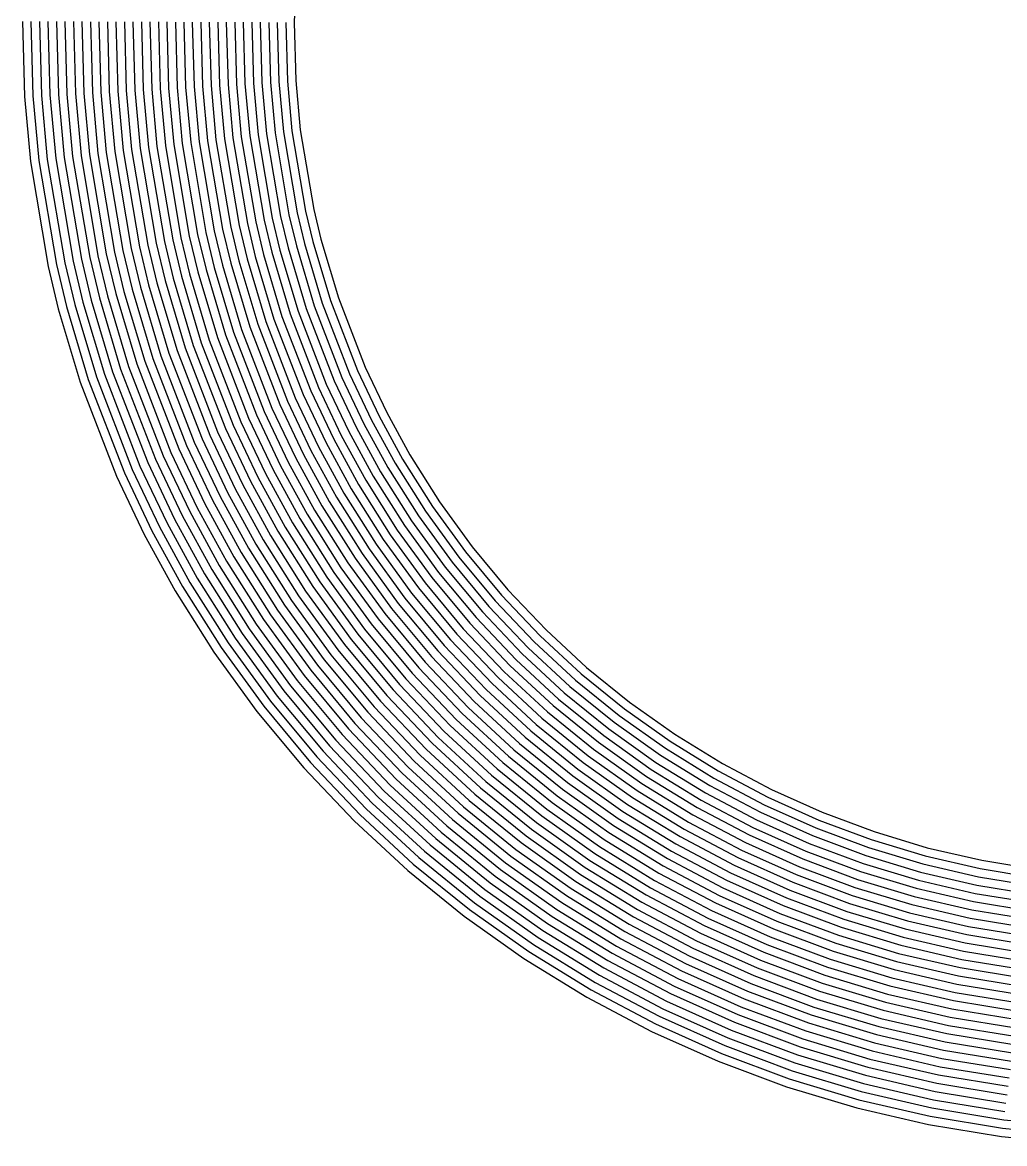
# Model space of a CAD drawing. Header units: metres. Extents: x -19 to 19, y -19.6 to 19.6.
# Drawn here: x 6.016 to 9.486, y -19.626 to -15.663 of the extents above; entities that cross this region are included whole.
import ezdxf

# ---------------------------------------------------------------- set-up
doc = ezdxf.new("R2010")
doc.units = ezdxf.units.M

msp = doc.modelspace()

# ---------------------------------------------------------------- linework, layer by layer
for p, q in [((6.98206, -15.495099, -0.185027), (6.976228, -15.662573, -0.20334)), ((6.015775, -15.659071, -0.202925), (6.02305, -15.924287, -0.232346)), ((6.045789, -15.65918, -0.202938), (6.053013, -15.92254, -0.232152)), ((6.075803, -15.65929, -0.202951), (6.082977, -15.920793, -0.231958)), ((6.105817, -15.659399, -0.202964), (6.11294, -15.919046, -0.231764)), ((6.135832, -15.659509, -0.202977), (6.142903, -15.917299, -0.231571)), ((6.165846, -15.659618, -0.20299), (6.172866, -15.915553, -0.231377)), ((6.19586, -15.659727, -0.203003), (6.20283, -15.913806, -0.231183)), ((6.225874, -15.659837, -0.203015), (6.232793, -15.912059, -0.23099)), ((6.255888, -15.659946, -0.203028), (6.262756, -15.910312, -0.230796)), ((6.285902, -15.660056, -0.203041), (6.292719, -15.908565, -0.230602)), ((6.315916, -15.660165, -0.203054), (6.322683, -15.906818, -0.230409)), ((6.345931, -15.660275, -0.203067), (6.352646, -15.905071, -0.230215)), ((6.375945, -15.660384, -0.20308), (6.382609, -15.903325, -0.230021)), ((6.405959, -15.660494, -0.203093), (6.412572, -15.901578, -0.229827)), ((6.435973, -15.660603, -0.203106), (6.442535, -15.899831, -0.229634)), ((6.465987, -15.660713, -0.203119), (6.472499, -15.898084, -0.22944)), ((6.496001, -15.660822, -0.203132), (6.502462, -15.896337, -0.229246)), ((6.526016, -15.660931, -0.203145), (6.532425, -15.89459, -0.229053)), ((6.55603, -15.661041, -0.203158), (6.562388, -15.892843, -0.228859)), ((6.586044, -15.66115, -0.203171), (6.592352, -15.891097, -0.228665)), ((6.616058, -15.66126, -0.203184), (6.622315, -15.88935, -0.228472)), ((6.646072, -15.661369, -0.203197), (6.652278, -15.887603, -0.228278)), ((6.676086, -15.661479, -0.20321), (6.682241, -15.885856, -0.228084)), ((6.7061, -15.661588, -0.203223), (6.712204, -15.884109, -0.22789)), ((6.736115, -15.661698, -0.203236), (6.742168, -15.882362, -0.227697)), ((6.766129, -15.661807, -0.203249), (6.772131, -15.880615, -0.227503)), ((6.796143, -15.661917, -0.203262), (6.802094, -15.878869, -0.227309)), ((6.826157, -15.662026, -0.203275), (6.832057, -15.877122, -0.227116)), ((6.856171, -15.662135, -0.203288), (6.862021, -15.875375, -0.226922)), ((6.886185, -15.662245, -0.203301), (6.891984, -15.873628, -0.226728)), ((6.916199, -15.662354, -0.203314), (6.921947, -15.871881, -0.226535)), ((6.946214, -15.662464, -0.203327), (6.95191, -15.870134, -0.226341)), ((6.976228, -15.662573, -0.20334), (6.981874, -15.868387, -0.226147)), ((6.592352, -15.891097, -0.228665), (6.610174, -16.087524, -0.250748)), ((6.622315, -15.88935, -0.228472), (6.639979, -16.084036, -0.250356)), ((6.652278, -15.887603, -0.228278), (6.669785, -16.080549, -0.249964)), ((6.682241, -15.885856, -0.228084), (6.69959, -16.077062, -0.249572)), ((6.712204, -15.884109, -0.22789), (6.729395, -16.073575, -0.249181)), ((6.742168, -15.882362, -0.227697), (6.759201, -16.070088, -0.248789)), ((6.772131, -15.880615, -0.227503), (6.789006, -16.066601, -0.248397)), ((6.802094, -15.878869, -0.227309), (6.818811, -16.063113, -0.248005)), ((6.832057, -15.877122, -0.227116), (6.848617, -16.059626, -0.247614)), ((6.862021, -15.875375, -0.226922), (6.878422, -16.056139, -0.247222)), ((6.891984, -15.873628, -0.226728), (6.908227, -16.052652, -0.24683)), ((6.921947, -15.871881, -0.226535), (6.938032, -16.049165, -0.246438)), ((6.95191, -15.870134, -0.226341), (6.967838, -16.045678, -0.246047)), ((6.981874, -15.868387, -0.226147), (6.997643, -16.04219, -0.245655)), ((6.02305, -15.924287, -0.232346), (6.043874, -16.15378, -0.258191)), ((6.053013, -15.92254, -0.232152), (6.073679, -16.150293, -0.257799)), ((6.082977, -15.920793, -0.231958), (6.103484, -16.146806, -0.257408)), ((6.11294, -15.919046, -0.231764), (6.133289, -16.143318, -0.257016)), ((6.142903, -15.917299, -0.231571), (6.163095, -16.139831, -0.256624)), ((6.172866, -15.915553, -0.231377), (6.1929, -16.136344, -0.256232)), ((6.20283, -15.913806, -0.231183), (6.222705, -16.132857, -0.255841)), ((6.232793, -15.912059, -0.23099), (6.252511, -16.12937, -0.255449)), ((6.262756, -15.910312, -0.230796), (6.282316, -16.125883, -0.255057)), ((6.292719, -15.908565, -0.230602), (6.312121, -16.122395, -0.254665)), ((6.322683, -15.906818, -0.230409), (6.341927, -16.118908, -0.254274)), ((6.352646, -15.905071, -0.230215), (6.371732, -16.115421, -0.253882)), ((6.382609, -15.903325, -0.230021), (6.401537, -16.111934, -0.25349)), ((6.412572, -15.901578, -0.229827), (6.431342, -16.108447, -0.253098)), ((6.442535, -15.899831, -0.229634), (6.461148, -16.10496, -0.252707)), ((6.472499, -15.898084, -0.22944), (6.490953, -16.101472, -0.252315)), ((6.502462, -15.896337, -0.229246), (6.520758, -16.097985, -0.251923)), ((6.532425, -15.89459, -0.229053), (6.550564, -16.094498, -0.251531)), ((6.562388, -15.892843, -0.228859), (6.580369, -16.091011, -0.25114)), ((6.938032, -16.049165, -0.246438), (6.986613, -16.336064, -0.279038)), ((6.967838, -16.045678, -0.246047), (7.015942, -16.329764, -0.278314)), ((6.997643, -16.04219, -0.245655), (7.045271, -16.323465, -0.27759)), ((6.610174, -16.087524, -0.250748), (6.663996, -16.40536, -0.287004)), ((6.639979, -16.084036, -0.250356), (6.693325, -16.399061, -0.28628)), ((6.669785, -16.080549, -0.249964), (6.722654, -16.392761, -0.285556)), ((6.69959, -16.077062, -0.249572), (6.751983, -16.386461, -0.284832)), ((6.729395, -16.073575, -0.249181), (6.781311, -16.380162, -0.284107)), ((6.759201, -16.070088, -0.248789), (6.81064, -16.373862, -0.283383)), ((6.789006, -16.066601, -0.248397), (6.839969, -16.367562, -0.282659)), ((6.818811, -16.063113, -0.248005), (6.869298, -16.361263, -0.281935)), ((6.848617, -16.059626, -0.247614), (6.898627, -16.354963, -0.281211)), ((6.878422, -16.056139, -0.247222), (6.927956, -16.348663, -0.280486)), ((6.908227, -16.052652, -0.24683), (6.957284, -16.342364, -0.279762)), ((6.252511, -16.12937, -0.255449), (6.31205, -16.480956, -0.295695)), ((6.282316, -16.125883, -0.255057), (6.341379, -16.474656, -0.294971)), ((6.312121, -16.122395, -0.254665), (6.370708, -16.468357, -0.294246)), ((6.341927, -16.118908, -0.254274), (6.400036, -16.462057, -0.293522)), ((6.371732, -16.115421, -0.253882), (6.429365, -16.455757, -0.292798)), ((6.401537, -16.111934, -0.25349), (6.458694, -16.449458, -0.292074)), ((6.431342, -16.108447, -0.253098), (6.488023, -16.443158, -0.29135)), ((6.461148, -16.10496, -0.252707), (6.517352, -16.436858, -0.290625)), ((6.490953, -16.101472, -0.252315), (6.546681, -16.430559, -0.289901)), ((6.520758, -16.097985, -0.251923), (6.576009, -16.424259, -0.289177)), ((6.550564, -16.094498, -0.251531), (6.605338, -16.41796, -0.288453)), ((6.580369, -16.091011, -0.25114), (6.634667, -16.41166, -0.287729)), ((6.043874, -16.15378, -0.258191), (6.106748, -16.525054, -0.300764)), ((6.073679, -16.150293, -0.257799), (6.136077, -16.518754, -0.30004)), ((6.103484, -16.146806, -0.257408), (6.165406, -16.512454, -0.299316)), ((6.133289, -16.143318, -0.257016), (6.194735, -16.506155, -0.298592)), ((6.163095, -16.139831, -0.256624), (6.224063, -16.499855, -0.297867)), ((6.1929, -16.136344, -0.256232), (6.253392, -16.493555, -0.297143)), ((6.222705, -16.132857, -0.255841), (6.282721, -16.487256, -0.296419)), ((7.045271, -16.323465, -0.27759), (7.070521, -16.428809, -0.289688)), ((6.839969, -16.367562, -0.282659), (6.86754, -16.482582, -0.295921)), ((6.869298, -16.361263, -0.281935), (6.896537, -16.4749, -0.295031)), ((6.898627, -16.354963, -0.281211), (6.925534, -16.467218, -0.29414)), ((6.927956, -16.348663, -0.280486), (6.954532, -16.459536, -0.29325)), ((6.957284, -16.342364, -0.279762), (6.983529, -16.451854, -0.292359)), ((6.986613, -16.336064, -0.279038), (7.012526, -16.444173, -0.291469)), ((7.015942, -16.329764, -0.278314), (7.041524, -16.436491, -0.290579)), ((6.663996, -16.40536, -0.287004), (6.693556, -16.528673, -0.301263)), ((6.693325, -16.399061, -0.28628), (6.722553, -16.520991, -0.300373)), ((6.722654, -16.392761, -0.285556), (6.75155, -16.513309, -0.299483)), ((6.751983, -16.386461, -0.284832), (6.780548, -16.505627, -0.298592)), ((6.781311, -16.380162, -0.284107), (6.809545, -16.497945, -0.297702)), ((6.81064, -16.373862, -0.283383), (6.838542, -16.490264, -0.296811)), ((6.488023, -16.443158, -0.29135), (6.519572, -16.574764, -0.306606)), ((6.517352, -16.436858, -0.290625), (6.548569, -16.567082, -0.305716)), ((6.546681, -16.430559, -0.289901), (6.577566, -16.5594, -0.304825)), ((6.576009, -16.424259, -0.289177), (6.606564, -16.551718, -0.303935)), ((6.605338, -16.41796, -0.288453), (6.635561, -16.544036, -0.303044)), ((6.634667, -16.41166, -0.287729), (6.664558, -16.536354, -0.302154)), ((7.012526, -16.444173, -0.291469), (7.075309, -16.6551, -0.315963)), ((7.041524, -16.436491, -0.290579), (7.103822, -16.645794, -0.314869)), ((7.070521, -16.428809, -0.289688), (7.132336, -16.636488, -0.313775)), ((6.31205, -16.480956, -0.295695), (6.345588, -16.620855, -0.311948)), ((6.341379, -16.474656, -0.294971), (6.374585, -16.613173, -0.311058)), ((6.370708, -16.468357, -0.294246), (6.403582, -16.605491, -0.310168)), ((6.400036, -16.462057, -0.293522), (6.43258, -16.597809, -0.309277)), ((6.429365, -16.455757, -0.292798), (6.461577, -16.590127, -0.308387)), ((6.458694, -16.449458, -0.292074), (6.490574, -16.582445, -0.307496)), ((6.86754, -16.482582, -0.295921), (6.932741, -16.701629, -0.321432)), ((6.896537, -16.4749, -0.295031), (6.961255, -16.692323, -0.320338)), ((6.925534, -16.467218, -0.29414), (6.989768, -16.683017, -0.319244)), ((6.954532, -16.459536, -0.29325), (7.018282, -16.673711, -0.31815)), ((6.983529, -16.451854, -0.292359), (7.046795, -16.664406, -0.317056)), ((6.106748, -16.525054, -0.300764), (6.142606, -16.674627, -0.318181)), ((6.136077, -16.518754, -0.30004), (6.171604, -16.666946, -0.317291)), ((6.165406, -16.512454, -0.299316), (6.200601, -16.659264, -0.3164)), ((6.194735, -16.506155, -0.298592), (6.229598, -16.651582, -0.31551)), ((6.224063, -16.499855, -0.297867), (6.258596, -16.6439, -0.31462)), ((6.253392, -16.493555, -0.297143), (6.287593, -16.636218, -0.313729)), ((6.282721, -16.487256, -0.296419), (6.31659, -16.628536, -0.312839)), ((6.722553, -16.520991, -0.300373), (6.790174, -16.748158, -0.3269)), ((6.75155, -16.513309, -0.299483), (6.818687, -16.738852, -0.325807)), ((6.780548, -16.505627, -0.298592), (6.847201, -16.729546, -0.324713)), ((6.809545, -16.497945, -0.297702), (6.875714, -16.72024, -0.323619)), ((6.838542, -16.490264, -0.296811), (6.904228, -16.710935, -0.322525)), ((6.577566, -16.5594, -0.304825), (6.647607, -16.794687, -0.332369)), ((6.606564, -16.551718, -0.303935), (6.67612, -16.785381, -0.331275)), ((6.635561, -16.544036, -0.303044), (6.704634, -16.776075, -0.330182)), ((6.664558, -16.536354, -0.302154), (6.733147, -16.766769, -0.329088)), ((6.693556, -16.528673, -0.301263), (6.761661, -16.757463, -0.327994)), ((6.43258, -16.597809, -0.309277), (6.505039, -16.841215, -0.337838)), ((6.461577, -16.590127, -0.308387), (6.533553, -16.83191, -0.336744)), ((6.490574, -16.582445, -0.307496), (6.562066, -16.822604, -0.335651)), ((6.519572, -16.574764, -0.306606), (6.59058, -16.813298, -0.334557)), ((6.548569, -16.567082, -0.305716), (6.619093, -16.803992, -0.333463)), ((6.258596, -16.6439, -0.31462), (6.333959, -16.89705, -0.344401)), ((6.287593, -16.636218, -0.313729), (6.362472, -16.887744, -0.343307)), ((6.31659, -16.628536, -0.312839), (6.390985, -16.878439, -0.342213)), ((6.345588, -16.620855, -0.311948), (6.419499, -16.869133, -0.341119)), ((6.374585, -16.613173, -0.311058), (6.448012, -16.859827, -0.340026)), ((6.403582, -16.605491, -0.310168), (6.476526, -16.850521, -0.338932)), ((7.132336, -16.636488, -0.313775), (7.226692, -16.880927, -0.342516)), ((6.142606, -16.674627, -0.318181), (6.219905, -16.934273, -0.348776)), ((6.171604, -16.666946, -0.317291), (6.248418, -16.924967, -0.347682)), ((6.200601, -16.659264, -0.3164), (6.276932, -16.915662, -0.346588)), ((6.229598, -16.651582, -0.31551), (6.305445, -16.906356, -0.345495)), ((6.989768, -16.683017, -0.319244), (7.089485, -16.941214, -0.349776)), ((7.018282, -16.673711, -0.31815), (7.116927, -16.929155, -0.348337)), ((7.046795, -16.664406, -0.317056), (7.144368, -16.917096, -0.346893)), ((7.075309, -16.6551, -0.315963), (7.17181, -16.90504, -0.345434)), ((7.103822, -16.645794, -0.314869), (7.199251, -16.892983, -0.343975)), ((6.875714, -16.72024, -0.323619), (6.97972, -16.98945, -0.355532)), ((6.904228, -16.710935, -0.322525), (7.007161, -16.977391, -0.354093)), ((6.932741, -16.701629, -0.321432), (7.034603, -16.965332, -0.352654)), ((6.961255, -16.692323, -0.320338), (7.062044, -16.953273, -0.351215)), ((6.761661, -16.757463, -0.327994), (6.869954, -17.037686, -0.361289)), ((6.790174, -16.748158, -0.3269), (6.897396, -17.025627, -0.35985)), ((6.818687, -16.738852, -0.325807), (6.924837, -17.013568, -0.358411)), ((6.847201, -16.729546, -0.324713), (6.952278, -17.001509, -0.356972)), ((6.647607, -16.794687, -0.332369), (6.760189, -17.085921, -0.367045)), ((6.67612, -16.785381, -0.331275), (6.78763, -17.073862, -0.365606)), ((6.704634, -16.776075, -0.330182), (6.815071, -17.061804, -0.364167)), ((6.733147, -16.766769, -0.329088), (6.842513, -17.049745, -0.362728)), ((6.505039, -16.841215, -0.337838), (6.622982, -17.146216, -0.374241)), ((6.533553, -16.83191, -0.336744), (6.650423, -17.134157, -0.372802)), ((6.562066, -16.822604, -0.335651), (6.677864, -17.122098, -0.371363)), ((6.59058, -16.813298, -0.334557), (6.705306, -17.110039, -0.369924)), ((6.619093, -16.803992, -0.333463), (6.732747, -17.09798, -0.368484)), ((6.390985, -16.878439, -0.342213), (6.513216, -17.194452, -0.379997)), ((6.419499, -16.869133, -0.341119), (6.540657, -17.182393, -0.378558)), ((6.448012, -16.859827, -0.340026), (6.568099, -17.170334, -0.377119)), ((6.476526, -16.850521, -0.338932), (6.59554, -17.158275, -0.37568)), ((7.226692, -16.880927, -0.342516), (7.302851, -17.041281, -0.361577)), ((6.276932, -16.915662, -0.346588), (6.40345, -17.242688, -0.385754)), ((6.305445, -16.906356, -0.345495), (6.430892, -17.230629, -0.384315)), ((6.333959, -16.89705, -0.344401), (6.458333, -17.21857, -0.382876)), ((6.362472, -16.887744, -0.343307), (6.485775, -17.206511, -0.381436)), ((7.144368, -16.917096, -0.346893), (7.222553, -17.081718, -0.366461)), ((7.17181, -16.90504, -0.345434), (7.249319, -17.068239, -0.364833)), ((7.199251, -16.892983, -0.343975), (7.276085, -17.05476, -0.363205)), ((6.219905, -16.934273, -0.348776), (6.348568, -17.266806, -0.388632)), ((6.248418, -16.924967, -0.347682), (6.376009, -17.254747, -0.387193)), ((7.062044, -16.953273, -0.351215), (7.142256, -17.122155, -0.371345)), ((7.089485, -16.941214, -0.349776), (7.169022, -17.108676, -0.369717)), ((7.116927, -16.929155, -0.348337), (7.195788, -17.095197, -0.368089)), ((6.952278, -17.001509, -0.356972), (7.035192, -17.176071, -0.377858)), ((6.97972, -16.98945, -0.355532), (7.061958, -17.162592, -0.37623)), ((7.007161, -16.977391, -0.354093), (7.088724, -17.149113, -0.374601)), ((7.034603, -16.965332, -0.352654), (7.11549, -17.135634, -0.372973)), ((6.869954, -17.037686, -0.361289), (6.954895, -17.216508, -0.382742)), ((6.897396, -17.025627, -0.35985), (6.981661, -17.203029, -0.381114)), ((6.924837, -17.013568, -0.358411), (7.008427, -17.18955, -0.379486)), ((7.302851, -17.041281, -0.361577), (7.384802, -17.190873, -0.379519)), ((6.78763, -17.073862, -0.365606), (6.874597, -17.256945, -0.387626)), ((6.815071, -17.061804, -0.364167), (6.901363, -17.243466, -0.385998)), ((6.842513, -17.049745, -0.362728), (6.928129, -17.229987, -0.38437)), ((7.249319, -17.068239, -0.364833), (7.332972, -17.220932, -0.383186)), ((7.276085, -17.05476, -0.363205), (7.358887, -17.205902, -0.381352)), ((6.705306, -17.110039, -0.369924), (6.7943, -17.297382, -0.39251)), ((6.732747, -17.09798, -0.368484), (6.821066, -17.283903, -0.390882)), ((6.760189, -17.085921, -0.367045), (6.847832, -17.270424, -0.389254)), ((7.169022, -17.108676, -0.369717), (7.255226, -17.266019, -0.388687)), ((7.195788, -17.095197, -0.368089), (7.281141, -17.25099, -0.386853)), ((7.222553, -17.081718, -0.366461), (7.307056, -17.235961, -0.38502)), ((6.59554, -17.158275, -0.37568), (6.687237, -17.351298, -0.399022)), ((6.622982, -17.146216, -0.374241), (6.714002, -17.337819, -0.397394)), ((6.650423, -17.134157, -0.372802), (6.740768, -17.32434, -0.395766)), ((6.677864, -17.122098, -0.371363), (6.767534, -17.310861, -0.394138)), ((7.088724, -17.149113, -0.374601), (7.17748, -17.311107, -0.394188)), ((7.11549, -17.135634, -0.372973), (7.203395, -17.296078, -0.392354)), ((7.142256, -17.122155, -0.371345), (7.22931, -17.281049, -0.390521)), ((6.513216, -17.194452, -0.379997), (6.606939, -17.391735, -0.403906)), ((6.540657, -17.182393, -0.378558), (6.633705, -17.378256, -0.402278)), ((6.568099, -17.170334, -0.377119), (6.660471, -17.364777, -0.40065)), ((7.008427, -17.18955, -0.379486), (7.099734, -17.356195, -0.399689)), ((7.035192, -17.176071, -0.377858), (7.125649, -17.341166, -0.397855)), ((7.061958, -17.162592, -0.37623), (7.151565, -17.326136, -0.396021)), ((7.384802, -17.190873, -0.379519), (7.489735, -17.357283, -0.399645)), ((6.430892, -17.230629, -0.384315), (6.526642, -17.432172, -0.408791)), ((6.458333, -17.21857, -0.382876), (6.553407, -17.418693, -0.407162)), ((6.485775, -17.206511, -0.381436), (6.580173, -17.405214, -0.405534)), ((6.928129, -17.229987, -0.38437), (7.021988, -17.401283, -0.405189)), ((6.954895, -17.216508, -0.382742), (7.047903, -17.386253, -0.403356)), ((6.981661, -17.203029, -0.381114), (7.073819, -17.371224, -0.401522)), ((7.307056, -17.235961, -0.38502), (7.415004, -17.407143, -0.405795)), ((7.332972, -17.220932, -0.383186), (7.439914, -17.390523, -0.403745)), ((7.358887, -17.205902, -0.381352), (7.464825, -17.373903, -0.401695)), ((6.348568, -17.266806, -0.388632), (6.446344, -17.472609, -0.413675)), ((6.376009, -17.254747, -0.387193), (6.47311, -17.45913, -0.412047)), ((6.40345, -17.242688, -0.385754), (6.499876, -17.445651, -0.410419)), ((6.847832, -17.270424, -0.389254), (6.944242, -17.44637, -0.41069)), ((6.874597, -17.256945, -0.387626), (6.970158, -17.431341, -0.408857)), ((6.901363, -17.243466, -0.385998), (6.996073, -17.416312, -0.407023)), ((7.255226, -17.266019, -0.388687), (7.365183, -17.440383, -0.409896)), ((7.281141, -17.25099, -0.386853), (7.390094, -17.423763, -0.407846)), ((6.767534, -17.310861, -0.394138), (6.866497, -17.491458, -0.416191)), ((6.7943, -17.297382, -0.39251), (6.892412, -17.476429, -0.414357)), ((6.821066, -17.283903, -0.390882), (6.918327, -17.461399, -0.412524)), ((7.17748, -17.311107, -0.394188), (7.290452, -17.490243, -0.416046)), ((7.203395, -17.296078, -0.392354), (7.315363, -17.473623, -0.413996)), ((7.22931, -17.281049, -0.390521), (7.340273, -17.457003, -0.411946)), ((6.687237, -17.351298, -0.399022), (6.788751, -17.536546, -0.421692)), ((6.714002, -17.337819, -0.397394), (6.814666, -17.521516, -0.419858)), ((6.740768, -17.32434, -0.395766), (6.840581, -17.506487, -0.418025)), ((7.099734, -17.356195, -0.399689), (7.215721, -17.540103, -0.422196)), ((7.125649, -17.341166, -0.397855), (7.240632, -17.523483, -0.420146)), ((7.151565, -17.326136, -0.396021), (7.265542, -17.506863, -0.418096)), ((7.489735, -17.357283, -0.399645), (7.604881, -17.515905, -0.41903)), ((6.606939, -17.391735, -0.403906), (6.711005, -17.581633, -0.427193)), ((6.633705, -17.378256, -0.402278), (6.73692, -17.566604, -0.425359)), ((6.660471, -17.364777, -0.40065), (6.762835, -17.551575, -0.423525)), ((7.047903, -17.386253, -0.403356), (7.165901, -17.573343, -0.426296)), ((7.073819, -17.371224, -0.401522), (7.190811, -17.556723, -0.424246)), ((7.439914, -17.390523, -0.403745), (7.55735, -17.552292, -0.423564)), ((7.464825, -17.373903, -0.401695), (7.581116, -17.534098, -0.421297)), ((6.526642, -17.432172, -0.408791), (6.633259, -17.626721, -0.432693)), ((6.553407, -17.418693, -0.407162), (6.659174, -17.611692, -0.43086)), ((6.580173, -17.405214, -0.405534), (6.68509, -17.596663, -0.429026)), ((6.970158, -17.431341, -0.408857), (7.09117, -17.623203, -0.432447)), ((6.996073, -17.416312, -0.407023), (7.11608, -17.606583, -0.430397)), ((7.021988, -17.401283, -0.405189), (7.14099, -17.589963, -0.428347)), ((7.390094, -17.423763, -0.407846), (7.509818, -17.588679, -0.428098)), ((7.415004, -17.407143, -0.405795), (7.533584, -17.570485, -0.425831)), ((6.446344, -17.472609, -0.413675), (6.555513, -17.671809, -0.438194)), ((6.47311, -17.45913, -0.412047), (6.581429, -17.65678, -0.436361)), ((6.499876, -17.445651, -0.410419), (6.607344, -17.64175, -0.434527)), ((6.892412, -17.476429, -0.414357), (7.016439, -17.673063, -0.438597)), ((6.918327, -17.461399, -0.412524), (7.041349, -17.656443, -0.436547)), ((6.944242, -17.44637, -0.41069), (7.066259, -17.639823, -0.434497)), ((7.315363, -17.473623, -0.413996), (7.438521, -17.64326, -0.434899)), ((7.340273, -17.457003, -0.411946), (7.462286, -17.625066, -0.432632)), ((7.365183, -17.440383, -0.409896), (7.486052, -17.606873, -0.430365)), ((6.840581, -17.506487, -0.418025), (6.966618, -17.706304, -0.442697)), ((6.866497, -17.491458, -0.416191), (6.991528, -17.689683, -0.440647)), ((7.265542, -17.506863, -0.418096), (7.390989, -17.679647, -0.439432)), ((7.290452, -17.490243, -0.416046), (7.414755, -17.661454, -0.437166)), ((7.604881, -17.515905, -0.41903), (7.731053, -17.667693, -0.437741)), ((6.762835, -17.551575, -0.423525), (6.891887, -17.756164, -0.448848)), ((6.788751, -17.536546, -0.421692), (6.916797, -17.739544, -0.446798)), ((6.814666, -17.521516, -0.419858), (6.941708, -17.722924, -0.444747)), ((7.215721, -17.540103, -0.422196), (7.343457, -17.716035, -0.443966)), ((7.240632, -17.523483, -0.420146), (7.367223, -17.697841, -0.441699)), ((7.55735, -17.552292, -0.423564), (7.686019, -17.707079, -0.442696)), ((7.581116, -17.534098, -0.421297), (7.708536, -17.687386, -0.440218)), ((6.711005, -17.581633, -0.427193), (6.842066, -17.789404, -0.452948)), ((6.73692, -17.566604, -0.425359), (6.866977, -17.772784, -0.450898)), ((7.14099, -17.589963, -0.428347), (7.27216, -17.770616, -0.450767)), ((7.165901, -17.573343, -0.426296), (7.295925, -17.752422, -0.4485)), ((7.190811, -17.556723, -0.424246), (7.319691, -17.734228, -0.446233)), ((7.509818, -17.588679, -0.428098), (7.640984, -17.746464, -0.44765)), ((7.533584, -17.570485, -0.425831), (7.663501, -17.726771, -0.445173)), ((6.633259, -17.626721, -0.432693), (6.767335, -17.839264, -0.459098)), ((6.659174, -17.611692, -0.43086), (6.792246, -17.822644, -0.457048)), ((6.68509, -17.596663, -0.429026), (6.817156, -17.806024, -0.454998)), ((7.09117, -17.623203, -0.432447), (7.224628, -17.807003, -0.455301)), ((7.11608, -17.606583, -0.430397), (7.248394, -17.788809, -0.453034)), ((7.462286, -17.625066, -0.432632), (7.59595, -17.785849, -0.452605)), ((7.486052, -17.606873, -0.430365), (7.618467, -17.766157, -0.450127)), ((6.555513, -17.671809, -0.438194), (6.692604, -17.889124, -0.465248)), ((6.581429, -17.65678, -0.436361), (6.717515, -17.872504, -0.463198)), ((6.607344, -17.64175, -0.434527), (6.742425, -17.855884, -0.461148)), ((7.016439, -17.673063, -0.438597), (7.15333, -17.861584, -0.462102)), ((7.041349, -17.656443, -0.436547), (7.177096, -17.84339, -0.459835)), ((7.066259, -17.639823, -0.434497), (7.200862, -17.825196, -0.457568)), ((7.414755, -17.661454, -0.437166), (7.550916, -17.825235, -0.457559)), ((7.438521, -17.64326, -0.434899), (7.573433, -17.805542, -0.455082)), ((7.731053, -17.667693, -0.437741), (7.865883, -17.809844, -0.455387)), ((6.966618, -17.706304, -0.442697), (7.105799, -17.897971, -0.466636)), ((6.991528, -17.689683, -0.440647), (7.129564, -17.879777, -0.464369)), ((7.367223, -17.697841, -0.441699), (7.505881, -17.86462, -0.462514)), ((7.390989, -17.679647, -0.439432), (7.528398, -17.844928, -0.460036)), ((7.686019, -17.707079, -0.442696), (7.823531, -17.852051, -0.460745)), ((7.708536, -17.687386, -0.440218), (7.844707, -17.830948, -0.458066)), ((6.916797, -17.739544, -0.446798), (7.058267, -17.934358, -0.471169)), ((6.941708, -17.722924, -0.444747), (7.082033, -17.916165, -0.468902)), ((7.295925, -17.752422, -0.4485), (7.43833, -17.923698, -0.469945)), ((7.319691, -17.734228, -0.446233), (7.460847, -17.904006, -0.467468)), ((7.343457, -17.716035, -0.443966), (7.483364, -17.884313, -0.464991)), ((7.640984, -17.746464, -0.44765), (7.781178, -17.894257, -0.466102)), ((7.663501, -17.726771, -0.445173), (7.802355, -17.873154, -0.463424)), ((6.842066, -17.789404, -0.452948), (6.986969, -17.988939, -0.47797)), ((6.866977, -17.772784, -0.450898), (7.010735, -17.970746, -0.475703)), ((6.891887, -17.756164, -0.448848), (7.034501, -17.952552, -0.473436)), ((7.248394, -17.788809, -0.453034), (7.393296, -17.963084, -0.4749)), ((7.27216, -17.770616, -0.450767), (7.415813, -17.943391, -0.472423)), ((7.59595, -17.785849, -0.452605), (7.738826, -17.936463, -0.47146)), ((7.618467, -17.766157, -0.450127), (7.760002, -17.91536, -0.468781)), ((6.792246, -17.822644, -0.457048), (6.939438, -18.025327, -0.482504)), ((6.817156, -17.806024, -0.454998), (6.963204, -18.007133, -0.480237)), ((7.200862, -17.825196, -0.457568), (7.348261, -18.002469, -0.479854)), ((7.224628, -17.807003, -0.455301), (7.370778, -17.982777, -0.477377)), ((7.550916, -17.825235, -0.457559), (7.696474, -17.97867, -0.476818)), ((7.573433, -17.805542, -0.455082), (7.71765, -17.957567, -0.474139)), ((7.844707, -17.830948, -0.458066), (7.989354, -17.964819, -0.474857)), ((7.865883, -17.809844, -0.455387), (8.009105, -17.9424, -0.471987)), ((6.717515, -17.872504, -0.463198), (6.86814, -18.079907, -0.489305)), ((6.742425, -17.855884, -0.461148), (6.891906, -18.061714, -0.487038)), ((6.767335, -17.839264, -0.459098), (6.915672, -18.04352, -0.484771)), ((7.15333, -17.861584, -0.462102), (7.303227, -18.041855, -0.484809)), ((7.177096, -17.84339, -0.459835), (7.325744, -18.022162, -0.482332)), ((7.505881, -17.86462, -0.462514), (7.654121, -18.020876, -0.482176)), ((7.528398, -17.844928, -0.460036), (7.675298, -17.999773, -0.479497)), ((7.802355, -17.873154, -0.463424), (7.949852, -18.009657, -0.480595)), ((7.823531, -17.852051, -0.460745), (7.969603, -17.987238, -0.477726)), ((6.692604, -17.889124, -0.465248), (6.844374, -18.098101, -0.491572)), ((7.105799, -17.897971, -0.466636), (7.258193, -18.08124, -0.489763)), ((7.129564, -17.879777, -0.464369), (7.28071, -18.061548, -0.487286)), ((7.460847, -17.904006, -0.467468), (7.611769, -18.063082, -0.487534)), ((7.483364, -17.884313, -0.464991), (7.632945, -18.041979, -0.484855)), ((7.781178, -17.894257, -0.466102), (7.930101, -18.032076, -0.483465)), ((7.034501, -17.952552, -0.473436), (7.190641, -18.140318, -0.497195)), ((7.058267, -17.934358, -0.471169), (7.213158, -18.120626, -0.494718)), ((7.082033, -17.916165, -0.468902), (7.235676, -18.100933, -0.492241)), ((7.415813, -17.943391, -0.472423), (7.569417, -18.105289, -0.492892)), ((7.43833, -17.923698, -0.469945), (7.590593, -18.084186, -0.490213)), ((7.738826, -17.936463, -0.47146), (7.890599, -18.076914, -0.489203)), ((7.760002, -17.91536, -0.468781), (7.91035, -18.054495, -0.486334)), ((8.009105, -17.9424, -0.471987), (8.160677, -18.065446, -0.4875)), ((6.986969, -17.988939, -0.47797), (7.145607, -18.179704, -0.50215)), ((7.010735, -17.970746, -0.475703), (7.168124, -18.160011, -0.499672)), ((7.370778, -17.982777, -0.477377), (7.527064, -18.147495, -0.49825)), ((7.393296, -17.963084, -0.4749), (7.54824, -18.126392, -0.495571)), ((7.696474, -17.97867, -0.476818), (7.851097, -18.121752, -0.494942)), ((7.71765, -17.957567, -0.474139), (7.870848, -18.099333, -0.492073)), ((7.969603, -17.987238, -0.477726), (8.124192, -18.112727, -0.493597)), ((7.989354, -17.964819, -0.474857), (8.142434, -18.089087, -0.490549)), ((6.939438, -18.025327, -0.482504), (7.100573, -18.219089, -0.507104)), ((6.963204, -18.007133, -0.480237), (7.12309, -18.199397, -0.504627)), ((7.325744, -18.022162, -0.482332), (7.484712, -18.189702, -0.503608)), ((7.348261, -18.002469, -0.479854), (7.505888, -18.168598, -0.500929)), ((7.654121, -18.020876, -0.482176), (7.811595, -18.16659, -0.500681)), ((7.675298, -17.999773, -0.479497), (7.831346, -18.144171, -0.497812)), ((7.930101, -18.032076, -0.483465), (8.087707, -18.160008, -0.499695)), ((7.949852, -18.009657, -0.480595), (8.105949, -18.136367, -0.496646)), ((6.891906, -18.061714, -0.487038), (7.055538, -18.258475, -0.512058)), ((6.915672, -18.04352, -0.484771), (7.078056, -18.238782, -0.509581)), ((7.28071, -18.061548, -0.487286), (7.442359, -18.231908, -0.508965)), ((7.303227, -18.041855, -0.484809), (7.463536, -18.210805, -0.506286)), ((7.611769, -18.063082, -0.487534), (7.772093, -18.211428, -0.50642)), ((7.632945, -18.041979, -0.484855), (7.791844, -18.189009, -0.50355)), ((7.91035, -18.054495, -0.486334), (8.069464, -18.183648, -0.502743)), ((8.160677, -18.065446, -0.4875), (8.320673, -18.178936, -0.501896)), ((6.844374, -18.098101, -0.491572), (7.010504, -18.29786, -0.517013)), ((6.86814, -18.079907, -0.489305), (7.033021, -18.278168, -0.514536)), ((7.235676, -18.100933, -0.492241), (7.400007, -18.274114, -0.514323)), ((7.258193, -18.08124, -0.489763), (7.421183, -18.253011, -0.511644)), ((7.569417, -18.105289, -0.492892), (7.732591, -18.256266, -0.512158)), ((7.590593, -18.084186, -0.490213), (7.752342, -18.233847, -0.509289)), ((7.870848, -18.099333, -0.492073), (8.032979, -18.230929, -0.508841)), ((7.890599, -18.076914, -0.489203), (8.051222, -18.207288, -0.505792)), ((8.142434, -18.089087, -0.490549), (8.304022, -18.203702, -0.505112)), ((7.190641, -18.140318, -0.497195), (7.357655, -18.316321, -0.519681)), ((7.213158, -18.120626, -0.494718), (7.378831, -18.295217, -0.517002)), ((7.527064, -18.147495, -0.49825), (7.693089, -18.301104, -0.517897)), ((7.54824, -18.126392, -0.495571), (7.71284, -18.278685, -0.515028)), ((7.831346, -18.144171, -0.497812), (7.996494, -18.278209, -0.514938)), ((7.851097, -18.121752, -0.494942), (8.014736, -18.254569, -0.51189)), ((8.105949, -18.136367, -0.496646), (8.27072, -18.253235, -0.511545)), ((8.124192, -18.112727, -0.493597), (8.287371, -18.228468, -0.508328)), ((7.145607, -18.179704, -0.50215), (7.315302, -18.358527, -0.525039)), ((7.168124, -18.160011, -0.499672), (7.336478, -18.337424, -0.52236)), ((7.484712, -18.189702, -0.503608), (7.653587, -18.345942, -0.523636)), ((7.505888, -18.168598, -0.500929), (7.673338, -18.323523, -0.520767)), ((7.791844, -18.189009, -0.50355), (7.960009, -18.32549, -0.521036)), ((7.811595, -18.16659, -0.500681), (7.978251, -18.30185, -0.517987)), ((8.069464, -18.183648, -0.502743), (8.237418, -18.302767, -0.517977)), ((8.087707, -18.160008, -0.499695), (8.254069, -18.278001, -0.514761)), ((8.320673, -18.178936, -0.501896), (8.489128, -18.282625, -0.51512)), ((7.100573, -18.219089, -0.507104), (7.27295, -18.400733, -0.530397)), ((7.12309, -18.199397, -0.504627), (7.294126, -18.37963, -0.527718)), ((7.463536, -18.210805, -0.506286), (7.633836, -18.368361, -0.526505)), ((7.772093, -18.211428, -0.50642), (7.941766, -18.34913, -0.524084)), ((8.051222, -18.207288, -0.505792), (8.220767, -18.327533, -0.521194)), ((8.287371, -18.228468, -0.508328), (8.459161, -18.334204, -0.521861)), ((8.304022, -18.203702, -0.505112), (8.474145, -18.308415, -0.518491)), ((7.055538, -18.258475, -0.512058), (7.230598, -18.44294, -0.535755)), ((7.078056, -18.238782, -0.509581), (7.251774, -18.421837, -0.533076)), ((7.421183, -18.253011, -0.511644), (7.594334, -18.413199, -0.532244)), ((7.442359, -18.231908, -0.508965), (7.614085, -18.39078, -0.529375)), ((7.732591, -18.256266, -0.512158), (7.905281, -18.396411, -0.530182)), ((7.752342, -18.233847, -0.509289), (7.923523, -18.372771, -0.527133)), ((8.014736, -18.254569, -0.51189), (8.187465, -18.377065, -0.527626)), ((8.032979, -18.230929, -0.508841), (8.204116, -18.352299, -0.52441)), ((8.27072, -18.253235, -0.511545), (8.444178, -18.359994, -0.525232)), ((7.010504, -18.29786, -0.517013), (7.188245, -18.485146, -0.541113)), ((7.033021, -18.278168, -0.514536), (7.209421, -18.464043, -0.538434)), ((7.378831, -18.295217, -0.517002), (7.554832, -18.458037, -0.537983)), ((7.400007, -18.274114, -0.514323), (7.574583, -18.435618, -0.535113)), ((7.693089, -18.301104, -0.517897), (7.868796, -18.443692, -0.536279)), ((7.71284, -18.278685, -0.515028), (7.887038, -18.420052, -0.533231)), ((7.978251, -18.30185, -0.517987), (8.154163, -18.426597, -0.534059)), ((7.996494, -18.278209, -0.514938), (8.170814, -18.401831, -0.530843)), ((8.237418, -18.302767, -0.517977), (8.414211, -18.411573, -0.531974)), ((8.254069, -18.278001, -0.514761), (8.429195, -18.385783, -0.528603)), ((8.474145, -18.308415, -0.518491), (8.649671, -18.401261, -0.530429)), ((8.489128, -18.282625, -0.51512), (8.662926, -18.374561, -0.52692)), ((7.336478, -18.337424, -0.52236), (7.51533, -18.502875, -0.543721)), ((7.357655, -18.316321, -0.519681), (7.535081, -18.480456, -0.540852)), ((7.653587, -18.345942, -0.523636), (7.832311, -18.490973, -0.542377)), ((7.673338, -18.323523, -0.520767), (7.850553, -18.467332, -0.539328)), ((7.941766, -18.34913, -0.524084), (8.120861, -18.47613, -0.540491)), ((7.960009, -18.32549, -0.521036), (8.137512, -18.451364, -0.537275)), ((8.220767, -18.327533, -0.521194), (8.399228, -18.437362, -0.535344)), ((8.459161, -18.334204, -0.521861), (8.636415, -18.427962, -0.533939)), ((7.294126, -18.37963, -0.527718), (7.475828, -18.547713, -0.54946)), ((7.315302, -18.358527, -0.525039), (7.495579, -18.525294, -0.546591)), ((7.633836, -18.368361, -0.526505), (7.814068, -18.514613, -0.545426)), ((7.923523, -18.372771, -0.527133), (8.10421, -18.500896, -0.543708)), ((8.187465, -18.377065, -0.527626), (8.369261, -18.488941, -0.542086)), ((8.204116, -18.352299, -0.52441), (8.384244, -18.463152, -0.538715)), ((8.429195, -18.385783, -0.528603), (8.609904, -18.481364, -0.540957)), ((8.444178, -18.359994, -0.525232), (8.62316, -18.454663, -0.537448)), ((8.662926, -18.374561, -0.52692), (8.841426, -18.454653, -0.537244)), ((7.251774, -18.421837, -0.533076), (7.436326, -18.592551, -0.555199)), ((7.27295, -18.400733, -0.530397), (7.456077, -18.570132, -0.55233)), ((7.594334, -18.413199, -0.532244), (7.777583, -18.561894, -0.551523)), ((7.614085, -18.39078, -0.529375), (7.795825, -18.538253, -0.548474)), ((7.887038, -18.420052, -0.533231), (8.070908, -18.550428, -0.55014)), ((7.905281, -18.396411, -0.530182), (8.087559, -18.525662, -0.546924)), ((8.154163, -18.426597, -0.534059), (8.339294, -18.54052, -0.548827)), ((8.170814, -18.401831, -0.530843), (8.354277, -18.514731, -0.545457)), ((8.414211, -18.411573, -0.531974), (8.596649, -18.508065, -0.544466)), ((8.636415, -18.427962, -0.533939), (8.818469, -18.509644, -0.544507)), ((8.649671, -18.401261, -0.530429), (8.829948, -18.482148, -0.540875)), ((7.209421, -18.464043, -0.538434), (7.396824, -18.637389, -0.560938)), ((7.230598, -18.44294, -0.535755), (7.416575, -18.61497, -0.558068)), ((7.554832, -18.458037, -0.537983), (7.741098, -18.609174, -0.55762)), ((7.574583, -18.435618, -0.535113), (7.75934, -18.585534, -0.554572)), ((7.850553, -18.467332, -0.539328), (8.037606, -18.59996, -0.556573)), ((7.868796, -18.443692, -0.536279), (8.054257, -18.575194, -0.553357)), ((8.137512, -18.451364, -0.537275), (8.32431, -18.56631, -0.552198)), ((8.384244, -18.463152, -0.538715), (8.570138, -18.561466, -0.551484)), ((8.399228, -18.437362, -0.535344), (8.583393, -18.534765, -0.547975)), ((8.62316, -18.454663, -0.537448), (8.806991, -18.53714, -0.548138)), ((8.841426, -18.454653, -0.537244), (9.024645, -18.523038, -0.546093)), ((7.188245, -18.485146, -0.541113), (7.377073, -18.659808, -0.563807)), ((7.51533, -18.502875, -0.543721), (7.704613, -18.656455, -0.563718)), ((7.535081, -18.480456, -0.540852), (7.722855, -18.632815, -0.560669)), ((7.832311, -18.490973, -0.542377), (8.020955, -18.624726, -0.559789)), ((8.10421, -18.500896, -0.543708), (8.294343, -18.617889, -0.558939)), ((8.120861, -18.47613, -0.540491), (8.309327, -18.592099, -0.555569)), ((8.369261, -18.488941, -0.542086), (8.556882, -18.588167, -0.554993)), ((8.609904, -18.481364, -0.540957), (8.795513, -18.564635, -0.551769)), ((8.829948, -18.482148, -0.540875), (9.014991, -18.551212, -0.549829)), ((7.495579, -18.525294, -0.546591), (7.68637, -18.680095, -0.566767)), ((7.795825, -18.538253, -0.548474), (7.987653, -18.674259, -0.566222)), ((7.814068, -18.514613, -0.545426), (8.004304, -18.649493, -0.563006)), ((8.087559, -18.525662, -0.546924), (8.27936, -18.643678, -0.56231)), ((8.339294, -18.54052, -0.548827), (8.530371, -18.641568, -0.562012)), ((8.354277, -18.514731, -0.545457), (8.543627, -18.614868, -0.558503)), ((8.583393, -18.534765, -0.547975), (8.772556, -18.619627, -0.559031)), ((8.596649, -18.508065, -0.544466), (8.784034, -18.592131, -0.5554)), ((8.806991, -18.53714, -0.548138), (8.995682, -18.60756, -0.557301)), ((8.818469, -18.509644, -0.544507), (9.005336, -18.579386, -0.553565)), ((9.024645, -18.523038, -0.546093), (9.2126, -18.57967, -0.553442)), ((7.456077, -18.570132, -0.55233), (7.649885, -18.727376, -0.572864)), ((7.475828, -18.547713, -0.54946), (7.668127, -18.703736, -0.569815)), ((7.75934, -18.585534, -0.554572), (7.954351, -18.723791, -0.572655)), ((7.777583, -18.561894, -0.551523), (7.971002, -18.699025, -0.569438)), ((8.054257, -18.575194, -0.553357), (8.249393, -18.695257, -0.569052)), ((8.070908, -18.550428, -0.55014), (8.264376, -18.669468, -0.565681)), ((8.32431, -18.56631, -0.552198), (8.517116, -18.668269, -0.565521)), ((8.570138, -18.561466, -0.551484), (8.761077, -18.647122, -0.562662)), ((8.795513, -18.564635, -0.551769), (8.986027, -18.635734, -0.561037)), ((9.005336, -18.579386, -0.553565), (9.197034, -18.637143, -0.561089)), ((9.014991, -18.551212, -0.549829), (9.204817, -18.608406, -0.557266)), ((9.2126, -18.57967, -0.553442), (9.405461, -18.624372, -0.559268)), ((7.416575, -18.61497, -0.558068), (7.6134, -18.774657, -0.578961)), ((7.436326, -18.592551, -0.555199), (7.631642, -18.751016, -0.575913)), ((7.741098, -18.609174, -0.55762), (7.9377, -18.748557, -0.575871)), ((8.020955, -18.624726, -0.559789), (8.219426, -18.746836, -0.575793)), ((8.037606, -18.59996, -0.556573), (8.234409, -18.721046, -0.572422)), ((8.294343, -18.617889, -0.558939), (8.490605, -18.721671, -0.572539)), ((8.309327, -18.592099, -0.555569), (8.50386, -18.69497, -0.56903)), ((8.543627, -18.614868, -0.558503), (8.738121, -18.702114, -0.569924)), ((8.556882, -18.588167, -0.554993), (8.749599, -18.674618, -0.566293)), ((8.772556, -18.619627, -0.559031), (8.966719, -18.692083, -0.568509)), ((8.784034, -18.592131, -0.5554), (8.976373, -18.663909, -0.564773)), ((8.995682, -18.60756, -0.557301), (9.189251, -18.665879, -0.564913)), ((9.204817, -18.608406, -0.557266), (9.399591, -18.65355, -0.56316)), ((9.405461, -18.624372, -0.559268), (9.600646, -18.656413, -0.56345)), ((7.377073, -18.659808, -0.563807), (7.576915, -18.821937, -0.585059)), ((7.396824, -18.637389, -0.560938), (7.595157, -18.798297, -0.58201)), ((7.704613, -18.656455, -0.563718), (7.904398, -18.798089, -0.582304)), ((7.722855, -18.632815, -0.560669), (7.921049, -18.773323, -0.579087)), ((8.004304, -18.649493, -0.563006), (8.204442, -18.772625, -0.579164)), ((8.27936, -18.643678, -0.56231), (8.477349, -18.748372, -0.576048)), ((8.530371, -18.641568, -0.562012), (8.726642, -18.729609, -0.573555)), ((8.761077, -18.647122, -0.562662), (8.957064, -18.720257, -0.572245)), ((8.976373, -18.663909, -0.564773), (9.173685, -18.723351, -0.57256)), ((8.986027, -18.635734, -0.561037), (9.181468, -18.694615, -0.568737)), ((9.189251, -18.665879, -0.564913), (9.38785, -18.711906, -0.570946)), ((9.197034, -18.637143, -0.561089), (9.39372, -18.682728, -0.567053)), ((9.399591, -18.65355, -0.56316), (9.596716, -18.685908, -0.567392)), ((7.668127, -18.703736, -0.569815), (7.871096, -18.847622, -0.588736)), ((7.68637, -18.680095, -0.566767), (7.887747, -18.822855, -0.58552)), ((7.971002, -18.699025, -0.569438), (8.174475, -18.824204, -0.585905)), ((7.987653, -18.674259, -0.566222), (8.189459, -18.798415, -0.582534)), ((8.249393, -18.695257, -0.569052), (8.450838, -18.801773, -0.583067)), ((8.264376, -18.669468, -0.565681), (8.464094, -18.775072, -0.579558)), ((8.50386, -18.69497, -0.56903), (8.703686, -18.784601, -0.580818)), ((8.517116, -18.668269, -0.565521), (8.715164, -18.757105, -0.577187)), ((8.738121, -18.702114, -0.569924), (8.937756, -18.776605, -0.579717)), ((8.749599, -18.674618, -0.566293), (8.94741, -18.748431, -0.575981)), ((8.966719, -18.692083, -0.568509), (9.165901, -18.752087, -0.576384)), ((9.181468, -18.694615, -0.568737), (9.38198, -18.741084, -0.574839)), ((9.39372, -18.682728, -0.567053), (9.592787, -18.715403, -0.571335)), ((7.649885, -18.727376, -0.572864), (7.854445, -18.872388, -0.591953)), ((7.954351, -18.723791, -0.572655), (8.159492, -18.849994, -0.589276)), ((8.234409, -18.721046, -0.572422), (8.437583, -18.828474, -0.586576)), ((8.490605, -18.721671, -0.572539), (8.692207, -18.812096, -0.584449)), ((8.726642, -18.729609, -0.573555), (8.928101, -18.80478, -0.583453)), ((8.957064, -18.720257, -0.572245), (9.158118, -18.780823, -0.580208)), ((9.173685, -18.723351, -0.57256), (9.376109, -18.770262, -0.578731)), ((9.38198, -18.741084, -0.574839), (9.584927, -18.774394, -0.57922)), ((9.38785, -18.711906, -0.570946), (9.588857, -18.744899, -0.575278)), ((7.6134, -18.774657, -0.578961), (7.821143, -18.92192, -0.598385)), ((7.631642, -18.751016, -0.575913), (7.837794, -18.897154, -0.595169)), ((7.921049, -18.773323, -0.579087), (8.129525, -18.901573, -0.596017)), ((7.9377, -18.748557, -0.575871), (8.144508, -18.875783, -0.592647)), ((8.204442, -18.772625, -0.579164), (8.411072, -18.881875, -0.593594)), ((8.219426, -18.746836, -0.575793), (8.424327, -18.855175, -0.590085)), ((8.464094, -18.775072, -0.579558), (8.669251, -18.867087, -0.591711)), ((8.477349, -18.748372, -0.576048), (8.680729, -18.839592, -0.58808)), ((8.703686, -18.784601, -0.580818), (8.908793, -18.861128, -0.590925)), ((8.715164, -18.757105, -0.577187), (8.918447, -18.832954, -0.587189)), ((8.937756, -18.776605, -0.579717), (9.142552, -18.838295, -0.587855)), ((8.94741, -18.748431, -0.575981), (9.150335, -18.809559, -0.584031)), ((9.158118, -18.780823, -0.580208), (9.364369, -18.828618, -0.586517)), ((9.165901, -18.752087, -0.576384), (9.370239, -18.79944, -0.582624)), ((9.376109, -18.770262, -0.578731), (9.580997, -18.80389, -0.583163)), ((7.576915, -18.821937, -0.585059), (7.787841, -18.971452, -0.604818)), ((7.595157, -18.798297, -0.58201), (7.804492, -18.946686, -0.601601)), ((7.887747, -18.822855, -0.58552), (8.099558, -18.953152, -0.602759)), ((7.904398, -18.798089, -0.582304), (8.114541, -18.927362, -0.599388)), ((8.174475, -18.824204, -0.585905), (8.384561, -18.935277, -0.600613)), ((8.189459, -18.798415, -0.582534), (8.397816, -18.908576, -0.597103)), ((8.450838, -18.801773, -0.583067), (8.657772, -18.894583, -0.595342)), ((8.692207, -18.812096, -0.584449), (8.899138, -18.889302, -0.594661)), ((8.928101, -18.80478, -0.583453), (9.134769, -18.867031, -0.591678)), ((9.150335, -18.809559, -0.584031), (9.358499, -18.857796, -0.59041)), ((9.370239, -18.79944, -0.582624), (9.577067, -18.833385, -0.587105)), ((7.871096, -18.847622, -0.588736), (8.084574, -18.978941, -0.606129)), ((8.159492, -18.849994, -0.589276), (8.371305, -18.961978, -0.604122)), ((8.424327, -18.855175, -0.590085), (8.634815, -18.949574, -0.602604)), ((8.437583, -18.828474, -0.586576), (8.646294, -18.922079, -0.598973)), ((8.680729, -18.839592, -0.58808), (8.889484, -18.917477, -0.598397)), ((8.908793, -18.861128, -0.590925), (9.119203, -18.924504, -0.599326)), ((8.918447, -18.832954, -0.587189), (9.126986, -18.895768, -0.595502)), ((9.142552, -18.838295, -0.587855), (9.352628, -18.886974, -0.594302)), ((9.358499, -18.857796, -0.59041), (9.569207, -18.892376, -0.59499)), ((9.364369, -18.828618, -0.586517), (9.573137, -18.86288, -0.591048)), ((7.837794, -18.897154, -0.595169), (8.054607, -19.03052, -0.612871)), ((7.854445, -18.872388, -0.591953), (8.069591, -19.004731, -0.6095)), ((8.129525, -18.901573, -0.596017), (8.344794, -19.015379, -0.61114)), ((8.144508, -18.875783, -0.592647), (8.35805, -18.988679, -0.607631)), ((8.411072, -18.881875, -0.593594), (8.623337, -18.97707, -0.606235)), ((8.657772, -18.894583, -0.595342), (8.870175, -18.973825, -0.605869)), ((8.669251, -18.867087, -0.591711), (8.87983, -18.945651, -0.602133)), ((8.899138, -18.889302, -0.594661), (9.11142, -18.95324, -0.603149)), ((9.126986, -18.895768, -0.595502), (9.340888, -18.94533, -0.602088)), ((9.134769, -18.867031, -0.591678), (9.346758, -18.916152, -0.598195)), ((9.352628, -18.886974, -0.594302), (9.565277, -18.921871, -0.598933)), ((7.821143, -18.92192, -0.598385), (8.039624, -19.05631, -0.616242)), ((8.114541, -18.927362, -0.599388), (8.331539, -19.04208, -0.614649)), ((8.384561, -18.935277, -0.600613), (8.60038, -19.032061, -0.613498)), ((8.397816, -18.908576, -0.597103), (8.611859, -19.004566, -0.609867)), ((8.646294, -18.922079, -0.598973), (8.860521, -19.001999, -0.609605)), ((8.889484, -18.917477, -0.598397), (9.103636, -18.981976, -0.606973)), ((9.119203, -18.924504, -0.599326), (9.335018, -18.974508, -0.605981)), ((9.346758, -18.916152, -0.598195), (9.561347, -18.951367, -0.602876)), ((7.787841, -18.971452, -0.604818), (8.009657, -19.107889, -0.622983)), ((7.804492, -18.946686, -0.601601), (8.02464, -19.082099, -0.619612)), ((8.084574, -18.978941, -0.606129), (8.305028, -19.095482, -0.621668)), ((8.099558, -18.953152, -0.602759), (8.318283, -19.068781, -0.618158)), ((8.371305, -18.961978, -0.604122), (8.588902, -19.059557, -0.617129)), ((8.623337, -18.97707, -0.606235), (8.841212, -19.058348, -0.617077)), ((8.634815, -18.949574, -0.602604), (8.850867, -19.030173, -0.613341)), ((8.870175, -18.973825, -0.605869), (9.08807, -19.039448, -0.61462)), ((8.87983, -18.945651, -0.602133), (9.095853, -19.010712, -0.610797)), ((9.103636, -18.981976, -0.606973), (9.323277, -19.032864, -0.613766)), ((9.11142, -18.95324, -0.603149), (9.329147, -19.003686, -0.609874)), ((9.335018, -18.974508, -0.605981), (9.553487, -19.010357, -0.610761)), ((9.340888, -18.94533, -0.602088), (9.557417, -18.980862, -0.606818)), ((8.069591, -19.004731, -0.6095), (8.291772, -19.122182, -0.625177)), ((8.344794, -19.015379, -0.61114), (8.565945, -19.114548, -0.624391)), ((8.35805, -18.988679, -0.607631), (8.577424, -19.087053, -0.62076)), ((8.611859, -19.004566, -0.609867), (8.831558, -19.086522, -0.620813)), ((8.860521, -19.001999, -0.609605), (9.080287, -19.068184, -0.618444)), ((9.095853, -19.010712, -0.610797), (9.317407, -19.062042, -0.617659)), ((9.329147, -19.003686, -0.609874), (9.549557, -19.039853, -0.614703)), ((8.039624, -19.05631, -0.616242), (8.265261, -19.175584, -0.632195)), ((8.054607, -19.03052, -0.612871), (8.278517, -19.148883, -0.628686)), ((8.331539, -19.04208, -0.614649), (8.554467, -19.142044, -0.628022)), ((8.588902, -19.059557, -0.617129), (8.812249, -19.14287, -0.628285)), ((8.60038, -19.032061, -0.613498), (8.821904, -19.114696, -0.624549)), ((8.841212, -19.058348, -0.617077), (9.064721, -19.125657, -0.626091)), ((8.850867, -19.030173, -0.613341), (9.072504, -19.09692, -0.622268)), ((9.08807, -19.039448, -0.61462), (9.311537, -19.09122, -0.621552)), ((9.317407, -19.062042, -0.617659), (9.541698, -19.098844, -0.622588)), ((9.323277, -19.032864, -0.613766), (9.545628, -19.069348, -0.618646)), ((8.02464, -19.082099, -0.619612), (8.252006, -19.202285, -0.635704)), ((8.305028, -19.095482, -0.621668), (8.53151, -19.197035, -0.635284)), ((8.318283, -19.068781, -0.618158), (8.542989, -19.16954, -0.631653)), ((8.577424, -19.087053, -0.62076), (8.802595, -19.171045, -0.632021)), ((8.831558, -19.086522, -0.620813), (9.056938, -19.154393, -0.629915)), ((9.072504, -19.09692, -0.622268), (9.299796, -19.149576, -0.629337)), ((9.080287, -19.068184, -0.618444), (9.305666, -19.120398, -0.625445)), ((9.311537, -19.09122, -0.621552), (9.537768, -19.128339, -0.626531)), ((8.009657, -19.107889, -0.622983), (8.23875, -19.228986, -0.639213)), ((8.291772, -19.122182, -0.625177), (8.520032, -19.224531, -0.638915)), ((8.565945, -19.114548, -0.624391), (8.792941, -19.199219, -0.635757)), ((8.821904, -19.114696, -0.624549), (9.049155, -19.183129, -0.633739)), ((9.064721, -19.125657, -0.626091), (9.293926, -19.178754, -0.63323)), ((9.305666, -19.120398, -0.625445), (9.533838, -19.157834, -0.630474)), ((8.265261, -19.175584, -0.632195), (8.497075, -19.279522, -0.646178)), ((8.278517, -19.148883, -0.628686), (8.508553, -19.252027, -0.642547)), ((8.542989, -19.16954, -0.631653), (8.773632, -19.255567, -0.643229)), ((8.554467, -19.142044, -0.628022), (8.783286, -19.227393, -0.639493)), ((8.802595, -19.171045, -0.632021), (9.033588, -19.240601, -0.641386)), ((8.812249, -19.14287, -0.628285), (9.041372, -19.211865, -0.637562)), ((9.056938, -19.154393, -0.629915), (9.288056, -19.207932, -0.637123)), ((9.293926, -19.178754, -0.63323), (9.525978, -19.216825, -0.638359)), ((9.299796, -19.149576, -0.629337), (9.529908, -19.18733, -0.634416)), ((8.252006, -19.202285, -0.635704), (8.485597, -19.307018, -0.649809)), ((8.53151, -19.197035, -0.635284), (8.763978, -19.283741, -0.646966)), ((8.792941, -19.199219, -0.635757), (9.025805, -19.269337, -0.645209)), ((9.041372, -19.211865, -0.637562), (9.276315, -19.266288, -0.644908)), ((9.049155, -19.183129, -0.633739), (9.282185, -19.23711, -0.641016)), ((9.288056, -19.207932, -0.637123), (9.522048, -19.246321, -0.642301)), ((8.23875, -19.228986, -0.639213), (8.474118, -19.334513, -0.65344)), ((8.508553, -19.252027, -0.642547), (8.744669, -19.34009, -0.654438)), ((8.520032, -19.224531, -0.638915), (8.754323, -19.311916, -0.650702)), ((8.773632, -19.255567, -0.643229), (9.010239, -19.326809, -0.652857)), ((8.783286, -19.227393, -0.639493), (9.018022, -19.298073, -0.649033)), ((9.033588, -19.240601, -0.641386), (9.270445, -19.295466, -0.648801)), ((9.282185, -19.23711, -0.641016), (9.518118, -19.275816, -0.646244)), ((8.497075, -19.279522, -0.646178), (8.735015, -19.368264, -0.658174)), ((8.763978, -19.283741, -0.646966), (9.002456, -19.355545, -0.65668)), ((9.018022, -19.298073, -0.649033), (9.258704, -19.353822, -0.656587)), ((9.025805, -19.269337, -0.645209), (9.264574, -19.324644, -0.652694)), ((9.270445, -19.295466, -0.648801), (9.510258, -19.334807, -0.654129)), ((9.276315, -19.266288, -0.644908), (9.514188, -19.305311, -0.650186)), ((8.474118, -19.334513, -0.65344), (8.715706, -19.424612, -0.665646)), ((8.485597, -19.307018, -0.649809), (8.72536, -19.396438, -0.66191)), ((8.754323, -19.311916, -0.650702), (8.994673, -19.384282, -0.660504)), ((9.010239, -19.326809, -0.652857), (9.252834, -19.383, -0.660479)), ((9.264574, -19.324644, -0.652694), (9.506328, -19.364302, -0.658072)), ((8.735015, -19.368264, -0.658174), (8.979107, -19.441754, -0.668151)), ((8.744669, -19.34009, -0.654438), (8.98689, -19.413018, -0.664328)), ((9.002456, -19.355545, -0.65668), (9.246964, -19.412178, -0.664372)), ((9.258704, -19.353822, -0.656587), (9.502398, -19.393797, -0.662014)), ((8.72536, -19.396438, -0.66191), (8.971324, -19.47049, -0.671975)), ((8.98689, -19.413018, -0.664328), (9.235223, -19.470534, -0.672158)), ((8.994673, -19.384282, -0.660504), (9.241093, -19.441356, -0.668265)), ((9.246964, -19.412178, -0.664372), (9.494539, -19.452788, -0.669899)), ((9.252834, -19.383, -0.660479), (9.498469, -19.423293, -0.665957)), ((8.715706, -19.424612, -0.665646), (8.96354, -19.499226, -0.675799)), ((8.979107, -19.441754, -0.668151), (9.229353, -19.499712, -0.67605)), ((9.241093, -19.441356, -0.668265), (9.490609, -19.482284, -0.673842)), ((8.971324, -19.47049, -0.671975), (9.223483, -19.52889, -0.679943)), ((9.235223, -19.470534, -0.672158), (9.486679, -19.511779, -0.677784)), ((8.96354, -19.499226, -0.675799), (9.217612, -19.558068, -0.683836)), ((9.223483, -19.52889, -0.679943), (9.478819, -19.57077, -0.68567)), ((9.229353, -19.499712, -0.67605), (9.482749, -19.541274, -0.681727)), ((9.217612, -19.558068, -0.683836), (9.474889, -19.600265, -0.689612)), ((9.478819, -19.57077, -0.68567), (9.735941, -19.595956, -0.689125)), ((9.482749, -19.541274, -0.681727), (9.737914, -19.566269, -0.685152)), ((9.474889, -19.600265, -0.689612), (9.733968, -19.625642, -0.693098))]:
    msp.add_line(p, q)

doc.saveas('drawing.dxf')
